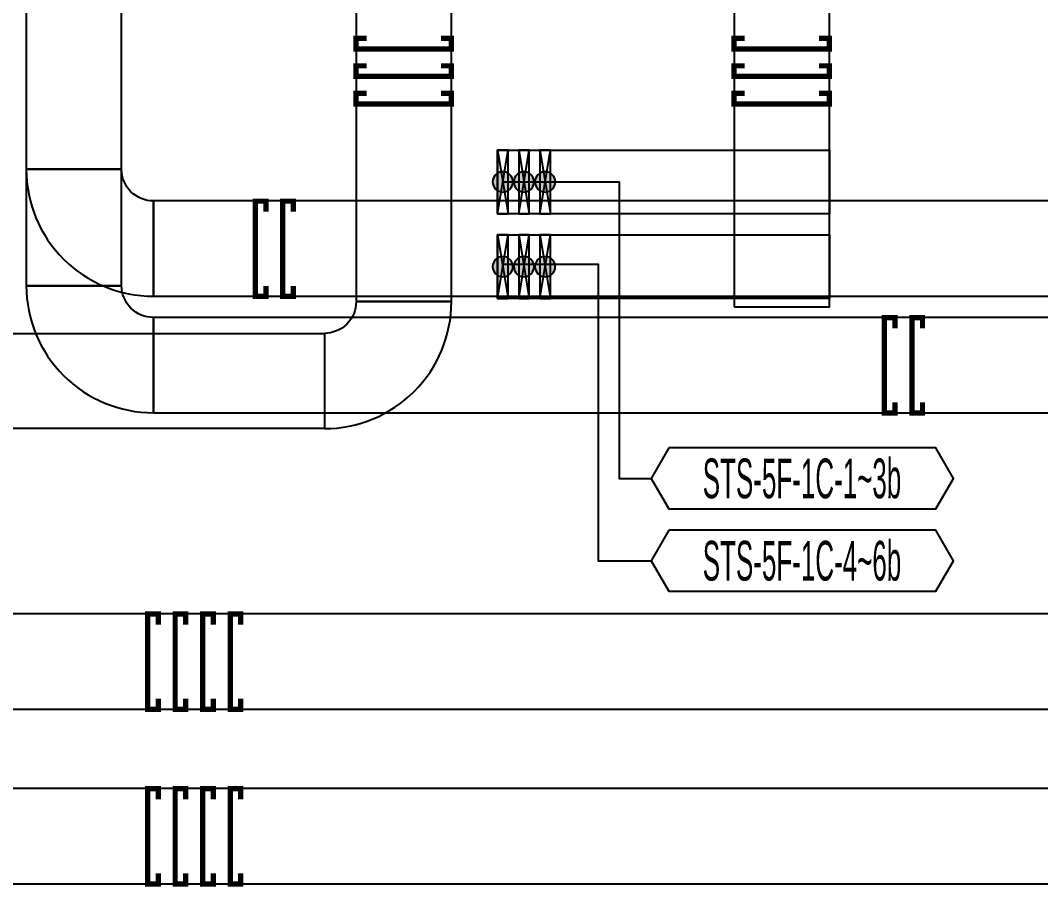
# Model space of a CAD drawing. Header units: millimetres. Extents: x -19577 to 374132, y 182625 to 847314.
# Drawn here: x 154298 to 163933, y 481080 to 489261 of the extents above; entities that cross this region are included whole.
import ezdxf
from ezdxf.enums import TextEntityAlignment as Align

# ---------------------------------------------------------------- set-up
doc = ezdxf.new("R2010")
doc.units = ezdxf.units.MM
doc.header["$LTSCALE"] = 150
for name, color, linetype in [('-----26 Electrical Cable Tray_LV_STS2', 2, 'Continuous'), ('-----26 Electrical Cable Tray_LV_STSPDU_A', 181, 'Continuous'), ('-----26 Electrical Cable Tray_LV_STSPDU_B', 41, 'Continuous'), ('-----99 Cable Schedule', 2, 'Continuous')]:
    doc.layers.add(name, color=color, linetype=linetype)
doc.styles.add('ELEC', font='Dotum.ttf')

# ---------------------------------------------------------------- blocks, each defined once
blk = doc.blocks.new('A$C9a0ab699')
h = blk.add_hatch(color=0)
edge = h.paths.add_edge_path()
edge.add_arc((64, 64), 64, 720, 1080, ccw=False)
at = {"color": 0}
blk.add_circle((64, 64), 64, dxfattribs=at)

msp = doc.modelspace()

# ---------------------------------------------------------------- linework, layer by layer
at = {"layer": '-----26 Electrical Cable Tray_LV_STS2', "elevation": 0}
for points in [[(157468.6, 486605), (158368.6, 486605), (158368.6, 498005), (157468.6, 498005)], [(161038.6, 486555), (161938.6, 486555), (161938.6, 498005), (161038.6, 498005)], [(157468.6, 486605), (158368.6, 486605), (158368.6, 495589.3), (157468.6, 495589.3)], [(161038.6, 486555), (161938.6, 486555), (161938.6, 495589.3), (161038.6, 495589.3)], [(157468.6, 486605), (158368.6, 486605), (158368.6, 492277.8), (157468.6, 492277.8)], [(161038.6, 486555), (161938.6, 486555), (161938.6, 492277.8), (161038.6, 492277.8)], [(158803.6, 488035), (161938.6, 488035), (161938.6, 487435), (158803.6, 487435)], [(158903.6, 487435), (158903.6, 488035), (158803.6, 488035), (158803.6, 487435)], [(159103.6, 487435), (159103.6, 488035), (159003.6, 488035), (159003.6, 487435)], [(159303.6, 487435), (159303.6, 488035), (159203.6, 488035), (159203.6, 487435)], [(158803.6, 487235), (161938.6, 487235), (161938.6, 486635), (158803.6, 486635)], [(158903.6, 486635), (158903.6, 487235), (158803.6, 487235), (158803.6, 486635)], [(159103.6, 486635), (159103.6, 487235), (159003.6, 487235), (159003.6, 486635)], [(159303.6, 486635), (159303.6, 487235), (159203.6, 487235), (159203.6, 486635)], [(157168.6, 486305), (157168.6, 485405), (150363.8, 485405), (150363.8, 486305)], [(157168.6, 486305), (157168.6, 485405), (150363.8, 485405), (150363.8, 486305)], [(157168.6, 486305), (157168.6, 485405), (150363.8, 485405), (150363.8, 486305)]]:
    msp.add_lwpolyline(points, close=True, dxfattribs=at)
at = {"layer": '-----26 Electrical Cable Tray_LV_STS2', "ltscale": 7.5, "const_width": 50, "elevation": 0}
for points in [[(158268.6, 489091.3), (158368.6, 489091.3), (158368.6, 488991.3), (157468.6, 488991.3), (157468.6, 489091.3), (157568.6, 489091.3)], [(161838.6, 489091.3), (161938.6, 489091.3), (161938.6, 488991.3), (161038.6, 488991.3), (161038.6, 489091.3), (161138.6, 489091.3)], [(158268.6, 488831.5), (158368.6, 488831.5), (158368.6, 488731.5), (157468.6, 488731.5), (157468.6, 488831.5), (157568.6, 488831.5)], [(161838.6, 488831.5), (161938.6, 488831.5), (161938.6, 488731.5), (161038.6, 488731.5), (161038.6, 488831.5), (161138.6, 488831.5)], [(158268.6, 488571.7), (158368.6, 488571.7), (158368.6, 488471.7), (157468.6, 488471.7), (157468.6, 488571.7), (157568.6, 488571.7)], [(161838.6, 488571.7), (161938.6, 488571.7), (161938.6, 488471.7), (161038.6, 488471.7), (161038.6, 488571.7), (161138.6, 488571.7)]]:
    msp.add_lwpolyline(points, dxfattribs=at)
at = {"layer": '-----26 Electrical Cable Tray_LV_STS2', "elevation": 0}
for points in [[(158803.6, 487435), (158903.6, 488035)], [(158803.6, 488035), (158903.6, 487435)], [(159003.6, 487435), (159103.6, 488035)], [(159003.6, 488035), (159103.6, 487435)], [(159203.6, 487435), (159303.6, 488035)], [(159203.6, 488035), (159303.6, 487435)], [(158803.6, 486635), (158903.6, 487235)], [(158803.6, 487235), (158903.6, 486635)], [(159003.6, 486635), (159103.6, 487235)], [(159003.6, 487235), (159103.6, 486635)], [(159203.6, 486635), (159303.6, 487235)], [(159203.6, 487235), (159303.6, 486635)]]:
    msp.add_lwpolyline(points, dxfattribs=at)
msp.add_lwpolyline([(157468.6, 486605), (157468.6, 486605, -0.414214), (157168.6, 486305), (157168.6, 486305), (157168.6, 485405, 0.414214), (158368.6, 486605)], format="xyb", close=True, dxfattribs=at)
msp.add_lwpolyline([(157468.6, 486605), (157468.6, 486605, -0.414214), (157168.6, 486305), (157168.6, 486305), (157168.6, 485405, 0.414214), (158368.6, 486605)], format="xyb", close=True, dxfattribs=at)
msp.add_lwpolyline([(157468.6, 486605), (157468.6, 486605, -0.414214), (157168.6, 486305), (157168.6, 486305), (157168.6, 485405, 0.414214), (158368.6, 486605)], format="xyb", close=True, dxfattribs=at)
at = {"layer": '-----26 Electrical Cable Tray_LV_STSPDU_A', "elevation": 0}
for points in [[(155253.5, 498005), (154353.5, 498005), (154353.5, 486755), (155253.5, 486755)], [(155253.5, 494455), (154353.5, 494455), (154353.5, 486755), (155253.5, 486755)], [(140943.6, 483656.6), (140943.6, 482756.6), (169053.6, 482756.6), (169053.6, 483656.6)], [(140943.6, 483656.6), (140943.6, 482756.6), (169053.6, 482756.6), (169053.6, 483656.6)], [(147543.6, 483655), (147543.6, 482755), (169053.6, 482755), (169053.6, 483655)], [(147543.6, 483655), (147543.6, 482755), (169053.6, 482755), (169053.6, 483655)]]:
    msp.add_lwpolyline(points, close=True, dxfattribs=at)
msp.add_lwpolyline([(155553.5, 486455), (155553.5, 486455, -0.414214), (155253.5, 486755), (155253.5, 486755), (154353.5, 486755, 0.414214), (155553.5, 485555)], format="xyb", close=True, dxfattribs=at)
msp.add_lwpolyline([(155553.5, 486455), (155553.5, 486455, -0.414214), (155253.5, 486755), (155253.5, 486755), (154353.5, 486755, 0.414214), (155553.5, 485555)], format="xyb", close=True, dxfattribs=at)
at = {"layer": '-----26 Electrical Cable Tray_LV_STSPDU_A'}
msp.add_lwpolyline([(155553.5, 486455), (155553.5, 485555), (167953.6, 485555), (167953.6, 486455)], close=True, dxfattribs=at)
msp.add_lwpolyline([(155553.5, 486455), (155553.5, 485555), (167953.6, 485555), (167953.6, 486455)], close=True, dxfattribs=at)
at = {"layer": '-----26 Electrical Cable Tray_LV_STSPDU_A', "ltscale": 7.5, "const_width": 50, "elevation": 0}
for points in [[(162557.9, 486353.4), (162557.9, 486453.4), (162457.9, 486453.4), (162457.9, 485553.4), (162557.9, 485553.4), (162557.9, 485653.4)], [(162817.7, 486353.4), (162817.7, 486453.4), (162717.7, 486453.4), (162717.8, 485553.4), (162817.8, 485553.4), (162817.8, 485653.4)], [(155599.5, 483554.9), (155599.5, 483654.9), (155499.5, 483654.9), (155499.6, 482755), (155599.6, 482755), (155599.6, 482855)], [(155859.4, 483555), (155859.4, 483655), (155759.4, 483655), (155759.4, 482755), (155859.4, 482755), (155859.4, 482855)], [(156119.2, 483555), (156119.2, 483655), (156019.2, 483655), (156019.2, 482755), (156119.2, 482755), (156119.2, 482855)], [(156379, 483555), (156379, 483655), (156279, 483655), (156279, 482755), (156379, 482755), (156379, 482855)]]:
    msp.add_lwpolyline(points, dxfattribs=at)
at = {"layer": '-----26 Electrical Cable Tray_LV_STSPDU_B', "elevation": 0}
for points in [[(155253.5, 496505), (154353.5, 496505), (154353.5, 487855), (155253.5, 487855)], [(155253.5, 492855), (154353.5, 492855), (154353.5, 487855), (155253.5, 487855)], [(155553.5, 487555), (155553.5, 486655), (169050.4, 486655), (169050.4, 487555)], [(155553.5, 487555), (155553.5, 486655), (169050.4, 486655), (169050.4, 487555)], [(142046, 482006.6), (142046, 481106.6), (167953.6, 481105), (167953.6, 482005)], [(142046, 482006.6), (142046, 481106.6), (167953.6, 481105), (167953.6, 482005)], [(148646, 482006.6), (148646, 481106.6), (167953.6, 481103.4), (167953.6, 482003.4)], [(148646, 482006.6), (148646, 481106.6), (167953.6, 481103.4), (167953.6, 482003.4)]]:
    msp.add_lwpolyline(points, close=True, dxfattribs=at)
msp.add_lwpolyline([(155553.5, 487555), (155553.5, 487555, -0.414214), (155253.5, 487855), (155253.5, 487855), (154353.5, 487855, 0.414214), (155553.5, 486655)], format="xyb", close=True, dxfattribs=at)
msp.add_lwpolyline([(155553.5, 487555), (155553.5, 487555, -0.414214), (155253.5, 487855), (155253.5, 487855), (154353.5, 487855, 0.414214), (155553.5, 486655)], format="xyb", close=True, dxfattribs=at)
at = {"layer": '-----26 Electrical Cable Tray_LV_STSPDU_B', "ltscale": 7.5, "const_width": 50, "elevation": 0}
for points in [[(156616, 487453.4), (156616, 487553.4), (156516, 487553.4), (156516, 486653.4), (156616, 486653.4), (156616, 486753.4)], [(156875.8, 487453.4), (156875.8, 487553.4), (156775.8, 487553.4), (156775.8, 486653.4), (156875.8, 486653.4), (156875.8, 486753.4)], [(155599.6, 481904.5), (155599.6, 482004.5), (155499.6, 482004.5), (155499.6, 481104.6), (155599.6, 481104.6), (155599.6, 481204.6)], [(155859.4, 481904.5), (155859.4, 482004.5), (155759.4, 482004.5), (155759.5, 481104.6), (155859.5, 481104.6), (155859.5, 481204.6)], [(156119.3, 481904.5), (156119.3, 482004.5), (156019.3, 482004.5), (156019.3, 481104.6), (156119.3, 481104.6), (156119.3, 481204.6)], [(156379.1, 481904.5), (156379.1, 482004.5), (156279.1, 482004.5), (156279.1, 481104.6), (156379.1, 481104.6), (156379.1, 481204.6)]]:
    msp.add_lwpolyline(points, dxfattribs=at)
at = {"layer": '-----99 Cable Schedule', "color": 1, "elevation": 0}
for points in [[(158853.6, 487735), (159953.6, 487735), (159953.6, 484935), (160253.6, 484935)], [(158853.6, 486957.5), (159753.6, 486957.5), (159753.6, 484157.5), (160253.6, 484157.5)]]:
    msp.add_lwpolyline(points, dxfattribs=at)
for points in [[(160420.3, 485223.8), (160253.6, 484935), (160420.3, 484646.3), (162942.9, 484646.3), (163109.6, 484935), (162942.9, 485223.8)], [(160420.3, 484446.3), (160253.6, 484157.5), (160420.3, 483868.8), (162942.9, 483868.8), (163109.6, 484157.5), (162942.9, 484446.3)]]:
    msp.add_lwpolyline(points, close=True, dxfattribs=at)

# ---------------------------------------------------------------- block references
at = {"layer": '-----99 Cable Schedule', "color": 1, "xscale": -1.5, "yscale": 1.5, "zscale": 1.5, "rotation": 180}
for p in [(158757.6, 487831), (158957.6, 487831), (159157.6, 487831), (158757.6, 487031), (158957.6, 487031), (159157.6, 487031)]:
    msp.add_blockref('A$C9a0ab699', p, dxfattribs=at)

# ---------------------------------------------------------------- texts
at = {"layer": '-----99 Cable Schedule', "style": 'ELEC', "width": 0.5}
for s, p in [('STS-5F-1C-1~3b', (161679.5, 484935)), ('STS-5F-1C-4~6b', (161679.5, 484157.5))]:
    msp.add_text(s, height=375, dxfattribs=at).set_placement(p, align=Align.MIDDLE_CENTER)

doc.saveas('drawing.dxf')
